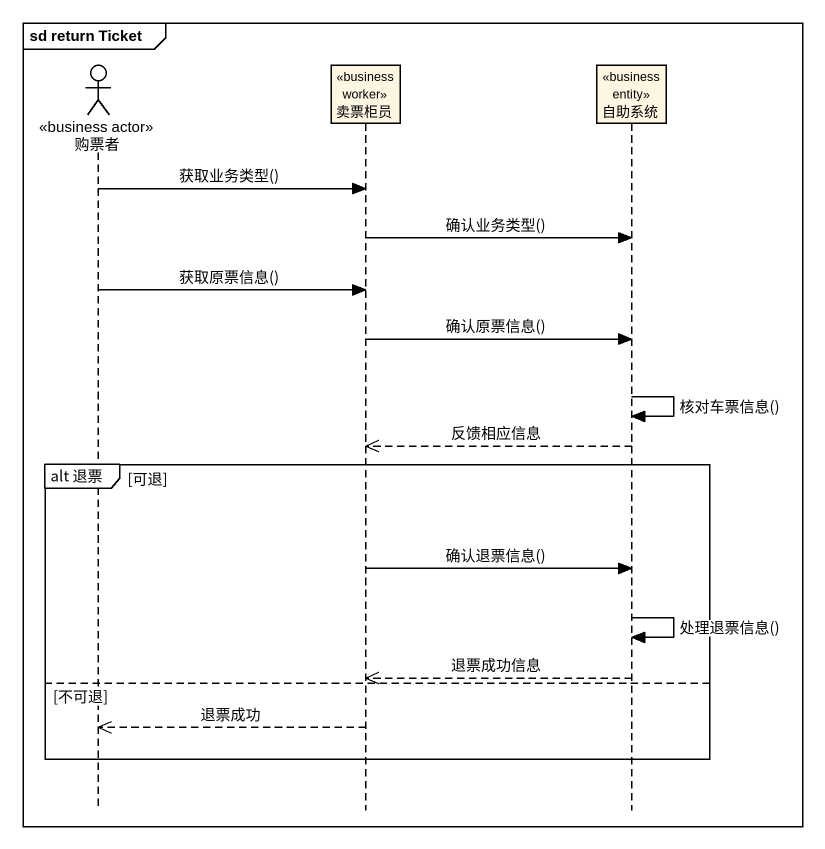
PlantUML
@startuml
mainframe sd return Ticket
hide footbox
actor 购票者 <<business actor>>
participant 卖票柜员 <<business worker>>
participant 自助系统 <<business entity>>

购票者 -> 卖票柜员 : 获取业务类型()
卖票柜员 -> 自助系统 : 确认业务类型()
购票者 -> 卖票柜员 : 获取原票信息()
卖票柜员 -> 自助系统 : 确认原票信息()
自助系统 -> 自助系统 : 核对车票信息()
自助系统 -->> 卖票柜员 : 反馈相应信息
group alt 退票 [可退]
  卖票柜员 -> 自助系统 : 确认退票信息()
  自助系统 -> 自助系统 : 处理退票信息()
  自助系统 -->> 卖票柜员 : 退票成功信息
else 不可退
  卖票柜员 -->> 购票者 : 退票成功
end
@enduml
